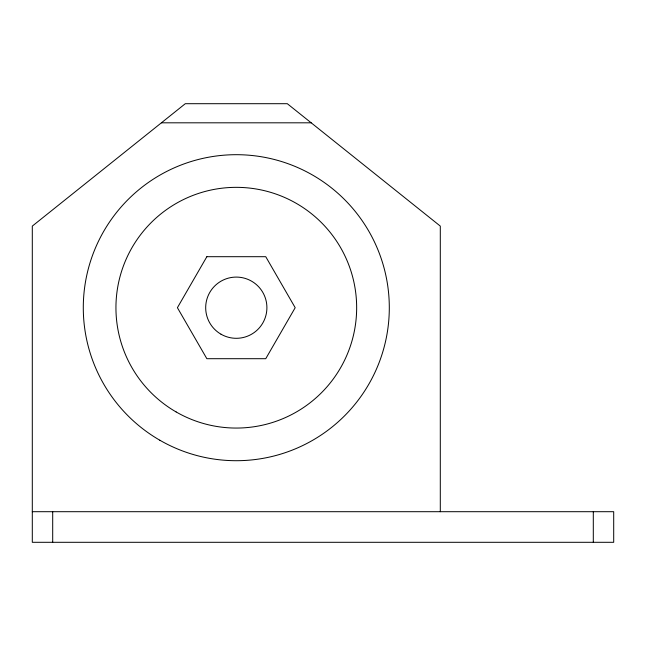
<?xml version="1.0" encoding="UTF-8"?>
<svg xmlns="http://www.w3.org/2000/svg" width="646" height="646" viewBox="0 0 646 646"><rect width="100%" height="100%" fill="white"/><g stroke="black" fill="none" stroke-linecap="round" stroke-linejoin="round"><path stroke-width="0.97" d="M161.403 122.813L311.194 122.813M32.3 511.697L613.7 511.697L613.7 542.301L32.3 542.301L32.3 226.1L185.297 103.699L287.3 103.699L440.297 226.1L440.297 511.697M593.303 511.697L593.303 542.301M52.697 511.697L52.697 542.301M206.857 256.696L177.408 307.698L206.857 358.7L265.748 358.7L295.19 307.698L265.748 256.696L206.857 256.696M220.997 334.2A30.596 30.596 0 0 0 266.903 307.698A30.596 30.596 0 0 0 220.997 281.196A30.596 30.596 0 0 0 220.997 334.2M159.796 440.201A152.997 152.997 0 0 0 389.304 307.698A152.997 152.997 0 0 0 159.796 175.195A152.997 152.997 0 0 0 159.796 440.201M176.124 411.938A120.358 120.358 0 0 0 356.657 307.698A120.358 120.358 0 0 0 176.124 203.466A120.358 120.358 0 0 0 176.124 411.938"/></g></svg>
